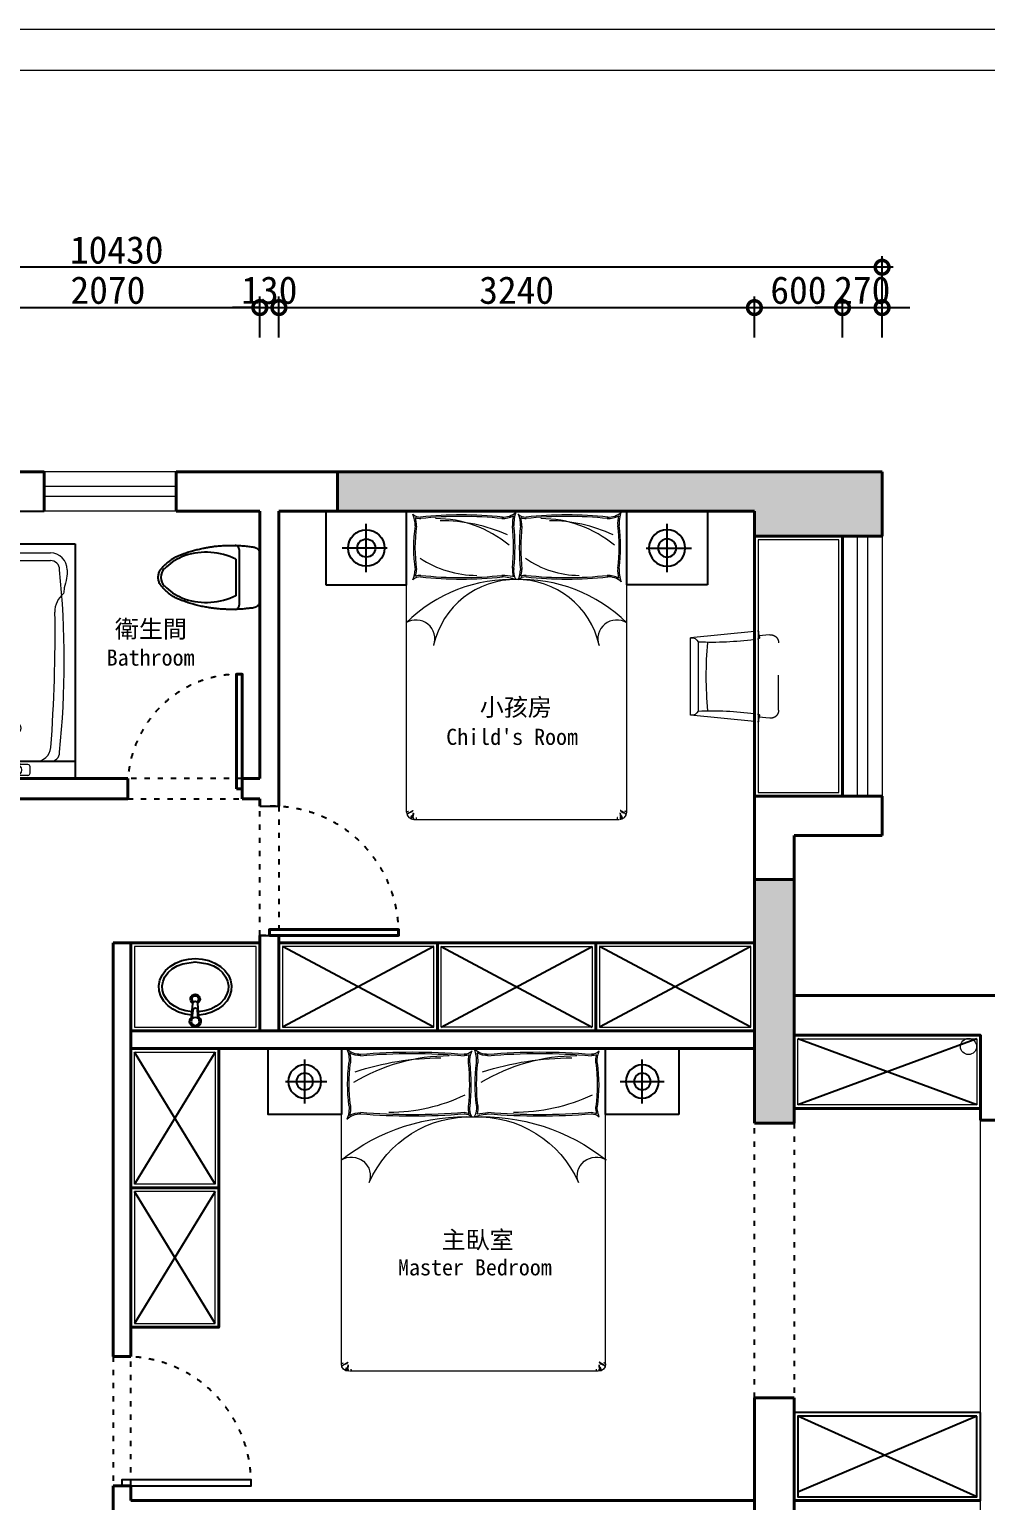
# Model space of a CAD drawing. Header units: millimetres. Extents: x -33522418 to 16198808, y -126322335 to -58690945.
# Drawn here: x -33262798 to -33256283, y -126313645 to -126303619 of the extents above; entities that cross this region are included whole.
import ezdxf

# ---------------------------------------------------------------- set-up
doc = ezdxf.new("R2010")
doc.units = ezdxf.units.MM
doc.header["$LTSCALE"] = 10
doc.header["$PDMODE"] = 3
doc.linetypes.add('ACAD_ISO03W100', pattern=[30, 12, -18])
for name, color, linetype, lineweight in [('0-标注-主标', 1, 'Continuous', 9), ('FURNITURE', 2, 'Continuous', 5), ('其他物体', 1, 'Continuous', 13), ('粗墙', 5, 'Continuous', 40), ('门窗玻', 18, 'Continuous', 13)]:
    doc.layers.add(name, color=color, linetype=linetype, lineweight=lineweight)
for name, color, linetype in [('Ceiling', 2, 'Continuous'), ('FIXTURE', 2, 'Continuous'), ('LIGHT', 2, 'Continuous'), ('Plan-text(地字标)', 3, 'Continuous'), ('Unll', 2, 'Continuous'), ('UTIL', 2, 'Continuous'), ('立面图层', 2, 'Continuous')]:
    doc.layers.add(name, color=color, linetype=linetype)
doc.styles.add('ROMANS', font='romans.shx')
doc.styles.get("Standard").update_dxf_attribs({"font": 'simkai.ttf'})
doc.styles.add('样式 1', font='SimSun.ttf')
doc.dimstyles.new('75', dxfattribs={"dimscale": 75, "dimtxt": 2.5, "dimasz": 2.5, "dimexe": 1, "dimexo": 1, "dimgap": 0.3, "dimtad": 2, "dimdec": 0, "dimtxsty": 'Standard', "dimblk": 'DOTSMALL', "dimcen": 0.7, "dimdle": 1, "dimclrd": 1, "dimclre": 1, "dimclrt": 2, "dimadec": 0, "dimazin": 0, "dimtfac": 1, "dimtdec": 0, "dimtix": 1, "dimtmove": 2, "dimatfit": 3, "dimldrblk": 'DOTSMALL', "dimfxl": 1, "dimarcsym": 0})

# ---------------------------------------------------------------- blocks, each defined once
blk = doc.blocks.new('SDDSDFGD')
at = {"layer": '0-标注-主标', "color": 8}
blk.add_circle((-16797356, -63085064), 55, dxfattribs=at)
blk = doc.blocks.new('_DotSmall')
at = {"color": 0, "linetype": 'ByBlock', "const_width": 0.5}
blk.add_lwpolyline([(-0.0625, 0, 1), (0.0625, 0, 1)], format="xyb", close=True, dxfattribs=at)
blk = doc.blocks.new('*D59')
at = {"color": 1, "lineweight": -2, "transparency": 16777216}
for p, q in [((-33263298, -126305718), (-33263298, -126305440)), ((-33261228, -126305718), (-33261228, -126305440)), ((-33263373, -126305515), (-33261153, -126305515))]:
    blk.add_line(p, q, dxfattribs=at)
at = {"layer": 'Defpoints', "color": 0, "transparency": 16777216}
for p in [(-33261228, -126305515), (-33263298, -126305793), (-33261228, -126305793)]:
    blk.add_point(p, dxfattribs=at)
at = {"color": 1, "lineweight": -2, "transparency": 16777216, "xscale": 187.5, "yscale": 187.5, "zscale": 187.5, "rotation": 180}
blk.add_blockref('_DotSmall', (-33263298, -126305515), dxfattribs=at)
at = {"color": 1, "lineweight": -2, "transparency": 16777216, "xscale": 187.5, "yscale": 187.5, "zscale": 187.5}
blk.add_blockref('_DotSmall', (-33261228, -126305515), dxfattribs=at)
at = {"color": 2, "transparency": 16777216, "insert": (-33262263, -126305397), "char_height": 187.5, "attachment_point": 5}
blk.add_mtext('2070', dxfattribs=at)
blk = doc.blocks.new('*D60')
at = {"color": 1, "lineweight": -2, "transparency": 16777216}
for p, q in [((-33261228, -126305718), (-33261228, -126305440)), ((-33261098, -126305718), (-33261098, -126305440)), ((-33261228, -126305515), (-33261415, -126305515)), ((-33261228, -126305515), (-33261098, -126305515)), ((-33261098, -126305515), (-33260910, -126305515))]:
    blk.add_line(p, q, dxfattribs=at)
at = {"layer": 'Defpoints', "color": 0, "transparency": 16777216}
for p in [(-33261098, -126305515), (-33261228, -126305793), (-33261098, -126305793)]:
    blk.add_point(p, dxfattribs=at)
at = {"color": 1, "lineweight": -2, "transparency": 16777216, "xscale": 187.5, "yscale": 187.5, "zscale": 187.5}
blk.add_blockref('_DotSmall', (-33261228, -126305515), dxfattribs=at)
at = {"color": 1, "lineweight": -2, "transparency": 16777216, "xscale": 187.5, "yscale": 187.5, "zscale": 187.5, "rotation": 180}
blk.add_blockref('_DotSmall', (-33261098, -126305515), dxfattribs=at)
at = {"color": 2, "transparency": 16777216, "insert": (-33261163, -126305397), "char_height": 187.5, "attachment_point": 5}
blk.add_mtext('130', dxfattribs=at)
blk = doc.blocks.new('*D61')
at = {"color": 1, "lineweight": -2, "transparency": 16777216}
for p, q in [((-33261098, -126305718), (-33261098, -126305440)), ((-33257858, -126305718), (-33257858, -126305440)), ((-33261173, -126305515), (-33257783, -126305515))]:
    blk.add_line(p, q, dxfattribs=at)
at = {"layer": 'Defpoints', "color": 0, "transparency": 16777216}
for p in [(-33257858, -126305515), (-33261098, -126305793), (-33257858, -126305793)]:
    blk.add_point(p, dxfattribs=at)
at = {"color": 1, "lineweight": -2, "transparency": 16777216, "xscale": 187.5, "yscale": 187.5, "zscale": 187.5, "rotation": 180}
blk.add_blockref('_DotSmall', (-33261098, -126305515), dxfattribs=at)
at = {"color": 1, "lineweight": -2, "transparency": 16777216, "xscale": 187.5, "yscale": 187.5, "zscale": 187.5}
blk.add_blockref('_DotSmall', (-33257858, -126305515), dxfattribs=at)
at = {"color": 2, "transparency": 16777216, "insert": (-33259478, -126305397), "char_height": 187.5, "attachment_point": 5}
blk.add_mtext('3240', dxfattribs=at)
blk = doc.blocks.new('*D62')
at = {"color": 1, "lineweight": -2, "transparency": 16777216}
for p, q in [((-33257858, -126305718), (-33257858, -126305440)), ((-33257258, -126305718), (-33257258, -126305440)), ((-33257933, -126305515), (-33257183, -126305515))]:
    blk.add_line(p, q, dxfattribs=at)
at = {"layer": 'Defpoints', "color": 0, "transparency": 16777216}
for p in [(-33257258, -126305515), (-33257858, -126305793), (-33257258, -126305793)]:
    blk.add_point(p, dxfattribs=at)
at = {"color": 1, "lineweight": -2, "transparency": 16777216, "xscale": 187.5, "yscale": 187.5, "zscale": 187.5, "rotation": 180}
blk.add_blockref('_DotSmall', (-33257858, -126305515), dxfattribs=at)
at = {"color": 1, "lineweight": -2, "transparency": 16777216, "xscale": 187.5, "yscale": 187.5, "zscale": 187.5}
blk.add_blockref('_DotSmall', (-33257258, -126305515), dxfattribs=at)
at = {"color": 2, "transparency": 16777216, "insert": (-33257558, -126305397), "char_height": 187.5, "attachment_point": 5}
blk.add_mtext('600', dxfattribs=at)
blk = doc.blocks.new('*D63')
at = {"color": 1, "lineweight": -2, "transparency": 16777216}
for p, q in [((-33257258, -126305718), (-33257258, -126305440)), ((-33256988, -126305718), (-33256988, -126305440)), ((-33257258, -126305515), (-33257445, -126305515)), ((-33257258, -126305515), (-33256988, -126305515)), ((-33256988, -126305515), (-33256800, -126305515))]:
    blk.add_line(p, q, dxfattribs=at)
at = {"layer": 'Defpoints', "color": 0, "transparency": 16777216}
for p in [(-33256988, -126305515), (-33257258, -126305793), (-33256988, -126305793)]:
    blk.add_point(p, dxfattribs=at)
at = {"color": 1, "lineweight": -2, "transparency": 16777216, "xscale": 187.5, "yscale": 187.5, "zscale": 187.5}
blk.add_blockref('_DotSmall', (-33257258, -126305515), dxfattribs=at)
at = {"color": 1, "lineweight": -2, "transparency": 16777216, "xscale": 187.5, "yscale": 187.5, "zscale": 187.5, "rotation": 180}
blk.add_blockref('_DotSmall', (-33256988, -126305515), dxfattribs=at)
at = {"color": 2, "transparency": 16777216, "insert": (-33257123, -126305397), "char_height": 187.5, "attachment_point": 5}
blk.add_mtext('270', dxfattribs=at)
blk = doc.blocks.new('*D64')
at = {"color": 1, "lineweight": -2, "transparency": 16777216}
for p, q in [((-33256913, -126305240), (-33267493, -126305240)), ((-33267418, -126305718), (-33267418, -126305165)), ((-33256988, -126305718), (-33256988, -126305165))]:
    blk.add_line(p, q, dxfattribs=at)
at = {"layer": 'Defpoints', "color": 0, "transparency": 16777216}
for p in [(-33267418, -126305240), (-33267418, -126305793), (-33256988, -126305793)]:
    blk.add_point(p, dxfattribs=at)
at = {"color": 1, "lineweight": -2, "transparency": 16777216, "xscale": 187.5, "yscale": 187.5, "zscale": 187.5, "rotation": 180}
blk.add_blockref('_DotSmall', (-33267418, -126305240), dxfattribs=at)
at = {"color": 1, "lineweight": -2, "transparency": 16777216, "xscale": 187.5, "yscale": 187.5, "zscale": 187.5}
blk.add_blockref('_DotSmall', (-33256988, -126305240), dxfattribs=at)
at = {"color": 2, "transparency": 16777216, "insert": (-33262203, -126305123), "char_height": 187.5, "attachment_point": 5}
blk.add_mtext('10430', dxfattribs=at)
blk = doc.blocks.new('A$C5E9D489C')
at = {"color": 4}
blk.add_line((21934.5, 15509.9), (0, 15509.9), dxfattribs=at)
at = {"layer": '其他物体', "color": 8}
blk.add_line((221.7, 15279.1), (19022.5, 15279.1), dxfattribs=at)
blk = doc.blocks.new('ccc')
at = {"color": 2}
for p, q in [((-16651097, -63130033), (-16650296, -63130033)), ((-16651097, -63131633), (-16651097, -63130033)), ((-16650296, -63130033), (-16650296, -63131633)), ((-16650717, -63131517), (-16651097, -63131517)), ((-16650296, -63131517), (-16650676, -63131517)), ((-16650296, -63131633), (-16651097, -63131633))]:
    blk.add_line(p, q, dxfattribs=at)
at = {"color": 4}
blk.add_line((-16650296, -63131517), (-16650676, -63131517), dxfattribs=at)
at = {"layer": '门窗玻', "color": 1}
for p, q in [((-16650929, -63130096), (-16650464, -63130096)), ((-16650929, -63130096), (-16650464, -63130096)), ((-16650929, -63130148), (-16650464, -63130148)), ((-16650717, -63131528), (-16650717, -63131421)), ((-16650717, -63131528), (-16650717, -63131421)), ((-16650684, -63131413), (-16650709, -63131413)), ((-16650684, -63131444), (-16650709, -63131444)), ((-16650676, -63131528), (-16650676, -63131421)), ((-16650929, -63131517), (-16650717, -63131517)), ((-16650791, -63131596), (-16650791, -63131554)), ((-16650728, -63131538), (-16650775, -63131538)), ((-16650676, -63131517), (-16650464, -63131517)), ((-16650618, -63131538), (-16650665, -63131538)), ((-16650602, -63131596), (-16650602, -63131554)), ((-16650618, -63131612), (-16650775, -63131612))]:
    blk.add_line(p, q, dxfattribs=at)
for centre, radius in [((-16650697, -63131290), 31.4), ((-16650697, -63131575), 36.6)]:
    blk.add_circle(centre, radius, dxfattribs=at)
for centre, radius, start, end in [((-16650929, -63130211), 115, 90, 180), ((-16650929, -63130211), 62.8, 90, 180), ((-16650464, -63130211), 115, 0, 90), ((-16650464, -63130211), 62.8, 0, 90), ((-16644850, -63130833), 6173, 174.2183, 185.7817), ((-16656543, -63130833), 6173, 354.2183, 5.7817), ((-16651117, -63130497), 157, 359.0758, 51.7771), ((-16650277, -63130497), 157, 128.2229, 180.9242), ((-16640575, -63130649), 10386, 179.1757, 184.2679), ((-16660818, -63130649), 10386, 355.7321, 0.8243), ((-16650929, -63131455), 62.8, 180, 270), ((-16650828, -63131413), 105, 184.7863, 270), ((-16650709, -63131421), 8.37, 90, 180), ((-16650709, -63131453), 8.37, 90, 180), ((-16650684, -63131421), 8.37, 0, 90), ((-16650684, -63131453), 8.37, 0, 90), ((-16650566, -63131413), 105, 270, 355.2137), ((-16650464, -63131455), 62.8, 270, 0), ((-16650775, -63131554), 15.7, 90, 180), ((-16650728, -63131528), 10.5, 270, 0), ((-16650665, -63131528), 10.5, 180, 270), ((-16650618, -63131554), 15.7, 0, 90), ((-16650775, -63131596), 15.7, 180, 270), ((-16650618, -63131596), 15.7, 270, 0)]:
    blk.add_arc(centre, radius, start, end, dxfattribs=at)
for points in [[(-16651044, -63130211), (-16651048, -63130268), (-16651036, -63130336), (-16651019, -63130373)], [(-16650349, -63130211), (-16650354, -63130268), (-16650369, -63130335), (-16650374, -63130373)]]:
    blk.add_spline(points, degree=3, dxfattribs=at)
blk = doc.blocks.new('A$C4F63556C')
at = {"color": 2, "ltscale": 100}
blk.add_line((373, 692), (63, 692), dxfattribs=at)
at = {"color": 2}
blk.add_open_spline([(373, 692), (379, 692), (387, 691), (399, 687), (409, 680), (418, 670), (427, 652), (428, 625), (433, 592), (436, 554), (437, 514), (437, 475), (435, 440), (433, 409), (430, 381), (426, 353), (421, 321), (414, 287), (405, 254), (396, 219), (385, 186), (373, 153), (360, 122), (344, 93), (323, 65), (302, 43), (286, 28), (272, 18), (261, 10), (249, 4), (238, 2), (227, 0), (217, 0), (206, 0), (191, 3), (173, 9), (157, 24), (139, 38), (125, 53), (112, 69), (99, 86), (85, 107), (74, 129), (64, 152), (57, 172), (50, 191), (43, 213), (35, 240), (27, 272), (20, 302), (15, 329), (11, 353), (7, 377), (4, 406), (2, 437), (0, 470), (0, 499), (0, 528), (2, 562), (4, 597), (9, 629), (11, 654), (19, 670), (27, 679), (36, 686), (47, 691), (57, 692), (62, 692), (63, 692)], degree=3, knots=[154.896317, 154.896317, 154.896317, 154.896317, 170.391022, 181.444205, 192.722655, 205.676571, 219.546483, 253.885302, 283.43287, 320.635615, 367.198532, 404.398314, 437.666928, 471.451295, 497.729354, 524.063795, 556.234326, 592.907671, 629.650488, 659.286261, 699.464306, 736.35875, 762.517556, 799.374795, 838.436386, 865.960684, 890.642822, 903.388531, 919.63824, 929.785062, 942.505149, 954.821423, 961.763562, 973.298644, 986.60605, 1008.251541, 1029.210663, 1051.362983, 1076.0028, 1091.176509, 1113.217674, 1141.069889, 1165.732658, 1188.343617, 1213.644525, 1230.201803, 1250.072883, 1282.068232, 1314.63258, 1349.221857, 1372.669122, 1398.134474, 1421.246688, 1446.403601, 1484.85553, 1515.067329, 1545.036792, 1572.167314, 1604.207585, 1644.741177, 1678.337197, 1702.168545, 1718.106984, 1730.84017, 1739.952257, 1752.107423, 1766.127474, 1768.193425, 1768.193425, 1768.193425, 1768.193425], dxfattribs=at)
at = {"layer": 'Unll', "color": 1, "linetype": 'ByBlock'}
for p, q in [((29, 551), (408, 551)), ((94, 528), (343, 528))]:
    blk.add_line(p, q, dxfattribs=at)
for centre, radius, start, end in [((28, 523), 27.7, 88.1161, 179.0178), ((515, 325), 468, 154.2699, 197.5906), ((-79, 325), 468, 342.4094, 25.7301), ((409, 523), 27.6, 0.9275, 91.9062), ((735, 435), 711, 200.6733, 202.7523), ((415, 301), 364, 202.7523, 225.3552), ((21, 301), 364, 314.6448, 337.2477), ((-298, 435), 711, 337.2477, 339.3267), ((218, 102), 84.2, 225.3552, 270), ((218, 102), 84.2, 270, 314.6448)]:
    blk.add_arc(centre, radius, start, end, dxfattribs=at)
blk = doc.blocks.new('A$C34293DA2')
at = {"layer": 'UTIL', "color": 2}
for p, q in [((42, 283), (166, 272)), ((42, 227), (166, 238))]:
    blk.add_line(p, q, dxfattribs=at)
at = {"layer": 'UTIL', "color": 1}
for p, q in [((59, 276), (120, 270)), ((59, 234), (120, 239))]:
    blk.add_line(p, q, dxfattribs=at)
at = {"layer": 'UTIL', "color": 2, "extrusion": (0, 0, -1)}
blk.add_lwpolyline([(-85, 231), (-92, 183), (-106, 138), (-126, 97), (-152, 62), (-183, 34), (-217, 14), (-254, 2), (-292, 0), (-329, 7), (-365, 23), (-397, 47), (-426, 79), (-449, 117), (-467, 160), (-477, 207), (-481, 255), (-477, 303), (-467, 350), (-449, 393), (-426, 431), (-397, 463), (-365, 487), (-329, 503), (-292, 510), (-254, 507), (-217, 496), (-183, 476), (-152, 448), (-126, 413), (-106, 372), (-92, 327), (-85, 279)], dxfattribs=at)
at = {"layer": 'UTIL', "color": 1, "extrusion": (0, 0, -1)}
blk.add_lwpolyline([(-107, 233), (-114, 188), (-127, 147), (-146, 109), (-169, 77), (-196, 52), (-226, 35), (-258, 25), (-290, 23), (-322, 29), (-353, 42), (-382, 64), (-408, 92), (-429, 127), (-445, 167), (-458, 255), (-445, 343), (-429, 383), (-408, 417), (-382, 446), (-353, 467), (-322, 481), (-290, 487), (-258, 485), (-226, 475), (-196, 458), (-169, 432), (-146, 401), (-127, 363), (-114, 321), (-107, 277)], dxfattribs=at)
at = {"layer": 'UTIL', "color": 2}
blk.add_circle((40, 255), 28.4, dxfattribs=at)
at = {"layer": 'UTIL', "color": 1}
for centre, radius, start, end in [((40, 255), 39.7, 40.3688, 319.6312), ((119, 255), 15.5, 275.2159, 84.7841), ((197, 255), 34, 209.3941, 150.6059), ((197, 255), 22.7, 208.8528, 151.1472)]:
    blk.add_arc(centre, radius, start, end, dxfattribs=at)
at = {"layer": 'UTIL', "color": 2}
blk.add_arc((164, 255), 17, 275.2159, 84.7841, dxfattribs=at)
blk = doc.blocks.new('24eaw54')
at = {"layer": 'Ceiling', "color": 2}
blk.add_line((1416585, -2506631), (1416585, -2508131), dxfattribs=at)
at = {"layer": 'FURNITURE', "color": 1}
blk.add_line((1417036, -2506631), (1416585, -2506631), dxfattribs=at)
at = {"layer": 'FURNITURE'}
for p, q in [((1418636, -2506631), (1416585, -2506631)), ((1418686, -2508081), (1418686, -2506685)), ((1418636, -2508131), (1416585, -2508131))]:
    blk.add_line(p, q, dxfattribs=at)
at = {"layer": 'FURNITURE', "color": 1}
for points in [[(1418647, -2506637), (1418646, -2506638), (1418645, -2506639), (1418645, -2506640), (1418644, -2506641), (1418644, -2506641), (1418643, -2506642), (1418643, -2506643), (1418643, -2506643), (1418642, -2506644), (1418642, -2506644), (1418642, -2506645), (1418642, -2506645), (1418641, -2506646), (1418641, -2506646), (1418641, -2506646), (1418641, -2506647), (1418640, -2506647), (1418640, -2506648), (1418640, -2506648), (1418639, -2506649), (1418639, -2506649), (1418639, -2506650), (1418638, -2506650), (1418638, -2506651), (1418638, -2506652), (1418637, -2506652), (1418637, -2506653), (1418636, -2506654), (1418636, -2506654), (1418636, -2506655), (1418635, -2506656), (1418635, -2506657), (1418634, -2506657), (1418634, -2506658), (1418633, -2506659), (1418633, -2506659), (1418633, -2506660), (1418632, -2506660), (1418632, -2506661), (1418632, -2506661), (1418631, -2506662), (1418631, -2506662), (1418631, -2506663), (1418630, -2506663), (1418630, -2506664), (1418630, -2506664), (1418630, -2506665), (1418629, -2506666), (1418629, -2506666), (1418629, -2506667), (1418628, -2506667), (1418628, -2506668), (1418628, -2506669), (1418627, -2506669), (1418627, -2506670), (1418627, -2506670), (1418626, -2506671), (1418626, -2506671), (1418626, -2506672), (1418625, -2506672), (1418625, -2506672), (1418625, -2506673), (1418624, -2506673), (1418624, -2506674), (1418624, -2506674), (1418624, -2506674), (1418624, -2506675), (1418624, -2506675), (1418624, -2506675), (1418624, -2506675), (1418624, -2506675), (1418624, -2506675), (1418625, -2506675), (1418625, -2506674), (1418625, -2506674), (1418626, -2506673), (1418626, -2506673), (1418627, -2506672), (1418627, -2506672), (1418628, -2506671), (1418628, -2506671), (1418629, -2506670), (1418630, -2506670), (1418630, -2506670), (1418631, -2506669), (1418632, -2506669), (1418632, -2506668), (1418633, -2506668), (1418633, -2506667), (1418634, -2506666), (1418634, -2506666), (1418634, -2506665), (1418634, -2506664), (1418635, -2506663), (1418635, -2506662), (1418635, -2506662), (1418636, -2506661), (1418636, -2506660), (1418637, -2506659), (1418637, -2506658), (1418638, -2506657), (1418638, -2506657), (1418638, -2506656), (1418639, -2506655), (1418639, -2506654), (1418640, -2506653), (1418640, -2506652), (1418640, -2506651), (1418640, -2506650), (1418640, -2506649), (1418641, -2506648), (1418641, -2506648), (1418641, -2506647), (1418641, -2506646), (1418641, -2506646), (1418642, -2506645), (1418642, -2506645), (1418642, -2506644), (1418642, -2506644), (1418643, -2506644), (1418643, -2506643), (1418643, -2506643), (1418644, -2506643), (1418644, -2506642), (1418644, -2506642), (1418645, -2506642), (1418645, -2506641), (1418646, -2506641), (1418646, -2506641), (1418646, -2506640), (1418647, -2506640), (1418647, -2506639), (1418648, -2506639), (1418648, -2506638), (1418649, -2506637), (1418650, -2506637)], [(1418633, -2506631), (1418632, -2506632), (1418631, -2506633), (1418631, -2506634), (1418631, -2506635), (1418630, -2506636), (1418630, -2506636), (1418630, -2506637), (1418630, -2506637), (1418630, -2506637), (1418630, -2506638), (1418630, -2506638), (1418630, -2506639), (1418630, -2506639), (1418630, -2506640), (1418630, -2506640), (1418630, -2506641), (1418630, -2506641), (1418629, -2506642), (1418629, -2506642), (1418629, -2506642), (1418629, -2506643), (1418629, -2506643), (1418629, -2506643), (1418629, -2506643)], [(1418642, -2506675), (1418648, -2506674), (1418653, -2506673), (1418656, -2506672), (1418659, -2506672), (1418661, -2506671), (1418662, -2506671), (1418663, -2506670), (1418663, -2506670), (1418664, -2506670), (1418664, -2506670), (1418665, -2506669), (1418666, -2506669), (1418666, -2506669), (1418667, -2506669), (1418667, -2506669), (1418668, -2506669), (1418669, -2506669), (1418670, -2506669), (1418671, -2506668), (1418672, -2506668), (1418674, -2506668), (1418677, -2506667), (1418680, -2506667), (1418684, -2506666)], [(1418642, -2506675), (1418642, -2506677), (1418643, -2506678), (1418643, -2506678), (1418652, -2506677), (1418656, -2506677), (1418657, -2506675), (1418661, -2506676), (1418667, -2506673), (1418669, -2506673), (1418673, -2506676), (1418676, -2506677), (1418677, -2506677), (1418686, -2506677), (1418684, -2506677)], [(1418681, -2506659), (1418678, -2506660), (1418676, -2506661), (1418675, -2506661), (1418673, -2506662), (1418672, -2506662), (1418670, -2506663), (1418669, -2506663), (1418668, -2506663), (1418667, -2506663), (1418666, -2506664), (1418665, -2506664), (1418664, -2506664), (1418663, -2506665), (1418662, -2506665), (1418660, -2506666), (1418658, -2506666)], [(1418671, -2506695), (1418673, -2506696), (1418675, -2506696), (1418677, -2506697), (1418679, -2506697), (1418680, -2506697), (1418682, -2506697), (1418684, -2506697), (1418686, -2506697)], [(1418647, -2508126), (1418646, -2508125), (1418645, -2508124), (1418645, -2508123), (1418644, -2508122), (1418644, -2508121), (1418643, -2508120), (1418643, -2508120), (1418643, -2508119), (1418642, -2508119), (1418642, -2508118), (1418642, -2508118), (1418642, -2508117), (1418641, -2508117), (1418641, -2508117), (1418641, -2508116), (1418641, -2508116), (1418640, -2508115), (1418640, -2508115), (1418640, -2508114), (1418639, -2508114), (1418639, -2508113), (1418639, -2508113), (1418638, -2508112), (1418638, -2508112), (1418638, -2508111), (1418637, -2508110), (1418637, -2508110), (1418636, -2508109), (1418636, -2508108), (1418636, -2508107), (1418635, -2508107), (1418635, -2508106), (1418634, -2508105), (1418634, -2508105), (1418633, -2508104), (1418633, -2508103), (1418633, -2508103), (1418632, -2508102), (1418632, -2508102), (1418632, -2508101), (1418631, -2508101), (1418631, -2508100), (1418631, -2508100), (1418630, -2508099), (1418630, -2508099), (1418630, -2508098), (1418630, -2508098), (1418629, -2508097), (1418629, -2508096), (1418629, -2508096), (1418628, -2508095), (1418628, -2508095), (1418628, -2508094), (1418627, -2508093), (1418627, -2508093), (1418627, -2508092), (1418626, -2508092), (1418626, -2508091), (1418626, -2508091), (1418625, -2508091), (1418625, -2508090), (1418625, -2508090), (1418624, -2508089), (1418624, -2508089), (1418624, -2508089), (1418624, -2508088), (1418624, -2508088), (1418624, -2508088), (1418624, -2508088), (1418624, -2508088), (1418624, -2508088), (1418624, -2508088), (1418625, -2508088), (1418625, -2508088), (1418625, -2508089), (1418626, -2508089), (1418626, -2508090), (1418627, -2508090), (1418627, -2508091), (1418628, -2508091), (1418628, -2508092), (1418629, -2508092), (1418630, -2508093), (1418630, -2508093), (1418631, -2508093), (1418632, -2508094), (1418632, -2508094), (1418633, -2508095), (1418633, -2508095), (1418634, -2508096), (1418634, -2508097), (1418634, -2508098), (1418634, -2508098), (1418635, -2508099), (1418635, -2508100), (1418635, -2508101), (1418636, -2508102), (1418636, -2508103), (1418637, -2508103), (1418637, -2508104), (1418638, -2508105), (1418638, -2508106), (1418638, -2508107), (1418639, -2508108), (1418639, -2508109), (1418640, -2508110), (1418640, -2508111), (1418640, -2508112), (1418640, -2508112), (1418640, -2508113), (1418641, -2508114), (1418641, -2508115), (1418641, -2508116), (1418641, -2508116), (1418641, -2508117), (1418642, -2508117), (1418642, -2508118), (1418642, -2508118), (1418642, -2508118), (1418643, -2508119), (1418643, -2508119), (1418643, -2508119), (1418644, -2508120), (1418644, -2508120), (1418644, -2508120), (1418645, -2508121), (1418645, -2508121), (1418646, -2508122), (1418646, -2508122), (1418646, -2508122), (1418647, -2508123), (1418647, -2508123), (1418648, -2508124), (1418648, -2508125), (1418649, -2508125), (1418650, -2508126)], [(1418642, -2508087), (1418642, -2508085), (1418643, -2508084), (1418643, -2508084), (1418652, -2508085), (1418656, -2508086), (1418657, -2508087), (1418661, -2508087), (1418667, -2508090), (1418669, -2508090), (1418673, -2508086), (1418676, -2508085), (1418677, -2508085), (1418686, -2508085), (1418684, -2508085)], [(1418642, -2508087), (1418648, -2508088), (1418653, -2508089), (1418656, -2508090), (1418659, -2508091), (1418661, -2508091), (1418662, -2508092), (1418663, -2508092), (1418663, -2508093), (1418664, -2508093), (1418664, -2508093), (1418665, -2508093), (1418666, -2508093), (1418666, -2508093), (1418667, -2508094), (1418667, -2508094), (1418668, -2508094), (1418669, -2508094), (1418670, -2508094), (1418671, -2508094), (1418672, -2508094), (1418674, -2508095), (1418677, -2508095), (1418680, -2508096), (1418684, -2508096)], [(1418681, -2508104), (1418678, -2508103), (1418676, -2508102), (1418675, -2508101), (1418673, -2508101), (1418672, -2508100), (1418670, -2508100), (1418669, -2508100), (1418668, -2508099), (1418667, -2508099), (1418666, -2508099), (1418665, -2508099), (1418664, -2508098), (1418663, -2508098), (1418662, -2508097), (1418660, -2508097), (1418658, -2508096)], [(1418671, -2508067), (1418673, -2508067), (1418675, -2508066), (1418677, -2508066), (1418679, -2508066), (1418680, -2508066), (1418682, -2508066), (1418684, -2508066), (1418686, -2508066)], [(1418633, -2508131), (1418632, -2508130), (1418631, -2508129), (1418631, -2508128), (1418631, -2508128), (1418630, -2508127), (1418630, -2508126), (1418630, -2508126), (1418630, -2508126), (1418630, -2508125), (1418630, -2508125), (1418630, -2508124), (1418630, -2508124), (1418630, -2508123), (1418630, -2508123), (1418630, -2508122), (1418630, -2508122), (1418630, -2508121), (1418629, -2508121), (1418629, -2508121), (1418629, -2508120), (1418629, -2508120), (1418629, -2508120), (1418629, -2508119), (1418629, -2508119)]]:
    blk.add_lwpolyline(points, dxfattribs=at)
for centre, radius, start, end in [((1416669, -2506458), 225, 249.515, 273.4755), ((1416488, -2506760), 138, 358.4473, 41.5839), ((1416669, -2506458), 235, 256.7699, 273.4755), ((1416488, -2506760), 147, 358.4473, 29.8513), ((1416828, -2507814), 1141, 82.668, 97.332), ((1416828, -2507814), 1131, 82.668, 97.332), ((1416988, -2506458), 235, 266.5245, 283.2301), ((1416988, -2506458), 225, 266.5245, 290.485), ((1417169, -2506760), 147, 150.1487, 181.5527), ((1417169, -2506760), 138, 138.4161, 181.5527), ((1418067, -2507348), 1017, 135.2029, 182.6806), ((1417455, -2506699), 129, 147.9527, 290.2034), ((1419189, -2507039), 2579, 173.795, 186.1946), ((1419190, -2507039), 2570, 173.791, 186.1986), ((1417420, -2507217), 785, 140.2297, 179.9586), ((1417674, -2507157), 1024, 155.0318, 180.0706), ((1414467, -2507039), 2570, 353.8014, 6.209), ((1414468, -2507039), 2579, 353.8054, 6.205), ((1417620, -2507375), 569, 102.3214, 181.1288), ((1416391, -2506955), 631, 324.4656, 0.0001), ((1416669, -2507175), 225, 249.515, 273.4755), ((1416488, -2507478), 138, 358.4473, 41.5839), ((1416549, -2507320), 75.8, 317.8595, 1.8012), ((1416679, -2507547), 192, 88.3923, 112.6023), ((1416488, -2507478), 147, 358.4473, 29.8513), ((1416669, -2507175), 235, 256.7699, 273.4755), ((1416549, -2507320), 85.7, 337.5713, 1.8012), ((1416679, -2507547), 201, 88.3923, 104.5516), ((1416828, -2508663), 1271, 83.426, 96.574), ((1416828, -2508663), 1261, 83.426, 96.574), ((1416834, -2505896), 1467, 264.1588, 275.8412), ((1416834, -2505896), 1457, 264.1588, 275.8412), ((1416993, -2507287), 115, 260.742, 300.3569), ((1416978, -2507547), 201, 75.4484, 88.3923), ((1416978, -2507547), 192, 67.3977, 88.3923), ((1417108, -2507320), 85.7, 178.1988, 202.4287), ((1417108, -2507320), 75.8, 178.1988, 222.1405), ((1417697, -2507564), 671, 164.6425, 172.9686), ((1418067, -2507418), 1017, 177.3194, 224.7971), ((1417620, -2507391), 569, 178.8712, 257.6786), ((1419189, -2507757), 2579, 173.795, 186.1946), ((1419190, -2507757), 2570, 173.791, 186.1986), ((1417420, -2507935), 785, 140.2297, 179.9586), ((1417789, -2507900), 1139, 156.3386, 180.0813), ((1416988, -2507175), 235, 266.5245, 280.5274), ((1420634, -2507860), 3632, 172.8266, 174.0195), ((1414467, -2507757), 2570, 353.8014, 6.209), ((1414468, -2507757), 2579, 353.8054, 6.205), ((1416329, -2507653), 693, 326.1566, 0.0385), ((1417455, -2508067), 129, 69.7966, 212.0473), ((1416549, -2508037), 75.8, 317.8595, 1.8012), ((1416679, -2508265), 192, 88.3923, 112.6023), ((1416549, -2508037), 85.7, 337.5713, 1.8012), ((1416679, -2508265), 201, 88.3923, 104.5516), ((1416834, -2506991), 1093, 262.1489, 277.8511), ((1416834, -2506991), 1083, 262.1489, 277.8511), ((1416978, -2508265), 201, 75.4484, 88.3923), ((1416978, -2508265), 192, 67.3977, 88.3923), ((1417108, -2508037), 85.7, 178.1988, 202.4287), ((1417108, -2508037), 75.8, 178.1988, 222.1405)]:
    blk.add_arc(centre, radius, start, end, dxfattribs=at)
at = {"layer": 'FURNITURE'}
for centre, start, end in [((1418636, -2506681), 0, 90), ((1418636, -2508081), 270, 0)]:
    blk.add_arc(centre, 50, start, end, dxfattribs=at)
blk = doc.blocks.new('A$C71224880')
at = {"color": 2, "ltscale": 100}
blk.add_lwpolyline([(550, 500), (0, 500), (0, 0), (550, 0)], close=True, dxfattribs=at)
at = {"layer": 'LIGHT', "color": 1}
for p, q in [((275, 415), (275, 85)), ((132, 250), (440, 250))]:
    blk.add_line(p, q, dxfattribs=at)
at = {"layer": 'LIGHT'}
blk.add_circle((275, 250), 124, dxfattribs=at)
at = {"layer": 'LIGHT', "color": 1}
blk.add_circle((275, 250), 61.9, dxfattribs=at)
blk = doc.blocks.new('A$C3F5E11AF')
at = {"color": 3, "rotation": 180}
blk.add_blockref('A$C71224880', (550, 2100), dxfattribs=at)
at = {"color": 1, "rotation": 270}
blk.add_blockref('24eaw54', (2508681, 1418686), dxfattribs=at)
at = {"color": 3, "xscale": -1, "rotation": 180}
blk.add_blockref('A$C71224880', (2050, 2100), dxfattribs=at)
blk = doc.blocks.new('sdg344')
at = {"layer": 'FURNITURE', "color": 1, "linetype": 'ACAD_ISO03W100', "ltscale": 2}
for p, q in [((151941, -32276), (151944, -32303)), ((151995, -32217), (152456, -32217)), ((152509, -32276), (152507, -32303)), ((151916, -32358), (151917, -32362)), ((151944, -32303), (151948, -32349)), ((152507, -32303), (152503, -32349)), ((152534, -32358), (152534, -32362))]:
    blk.add_line(p, q, dxfattribs=at)
at = {"layer": 'FURNITURE', "color": 2}
for p, q in [((151919, -32382), (151963, -32817)), ((152532, -32382), (152488, -32817)), ((151963, -32817), (152488, -32817))]:
    blk.add_line(p, q, dxfattribs=at)
at = {"layer": 'FURNITURE', "color": 1}
blk.add_line((151990, -32764), (152460, -32764), dxfattribs=at)
at = {"layer": 'FURNITURE', "color": 1, "linetype": 'ACAD_ISO03W100', "ltscale": 2}
for centre, radius, start, end in [((151995, -32271), 53.6, 90, 185.1022), ((152456, -32271), 53.6, 354.8978, 90), ((151922, -32358), 5.36, 89.3749, 185.1022), ((151923, -32257), 95.3, 269.3749, 289.8528), ((151959, -32357), 10.7, 7.3957, 109.8528), ((149750, -32673), 2242, 7.9798, 8.1429), ((154700, -32673), 2242, 171.8571, 172.0202), ((152492, -32357), 10.7, 70.1472, 172.6043), ((152528, -32257), 95.3, 250.1472, 270.6251), ((152529, -32358), 5.36, 354.8978, 90.6251)]:
    blk.add_arc(centre, radius, start, end, dxfattribs=at)
at = {"layer": 'FURNITURE', "color": 1}
for centre, radius, start, end in [((149750, -32673), 2242, 357.6778, 7.4639), ((154700, -32673), 2242, 172.5361, 182.3222), ((152012, -32809), 49.9, 115.697, 189.9782), ((152229, -30095), 2615, 264.8112, 275.0115), ((152439, -32809), 49.9, 350.0218, 64.303)]:
    blk.add_arc(centre, radius, start, end, dxfattribs=at)
blk = doc.blocks.new('A$C153C7E87')
at = {"color": 2, "ltscale": 100}
for points in [[(1700, 2780), (1700, 2280), (2150, 2280), (2150, 2780)], [(1700, 480), (1700, -20), (2150, -20), (2150, 480)]]:
    blk.add_lwpolyline(points, close=True, dxfattribs=at)
at = {"layer": 'Ceiling', "color": 2}
blk.add_line((2150, 480), (2150, 2280), dxfattribs=at)
at = {"layer": 'FURNITURE'}
for p, q in [((-50, 2230), (-50, 534)), ((0, 2280), (2150, 2280)), ((0, 480), (2150, 480))]:
    blk.add_line(p, q, dxfattribs=at)
at = {"layer": 'FURNITURE', "color": 1}
blk.add_line((1700, 480), (2150, 480), dxfattribs=at)
for points in [[(-7, 2236), (-6, 2234), (-8, 2233), (-8, 2233), (-16, 2234), (-20, 2235), (-21, 2236), (-25, 2236), (-31, 2239), (-34, 2239), (-37, 2235), (-40, 2234), (-41, 2234), (-50, 2234), (-48, 2234)], [(-35, 2216), (-37, 2216), (-39, 2215), (-41, 2215), (-43, 2215), (-44, 2215), (-46, 2215), (-48, 2215), (-50, 2215)], [(-7, 2236), (-12, 2237), (-17, 2238), (-21, 2239), (-23, 2240), (-25, 2240), (-26, 2241), (-27, 2241), (-27, 2242), (-28, 2242), (-29, 2242), (-29, 2242), (-30, 2242), (-30, 2242), (-31, 2243), (-32, 2243), (-32, 2243), (-33, 2243), (-34, 2243), (-35, 2243), (-37, 2243), (-39, 2244), (-41, 2244), (-44, 2245), (-48, 2245)], [(-45, 2253), (-43, 2252), (-40, 2251), (-39, 2250), (-37, 2250), (-36, 2249), (-34, 2249), (-33, 2249), (-32, 2248), (-31, 2248), (-30, 2248), (-29, 2248), (-28, 2247), (-27, 2247), (-26, 2246), (-24, 2246), (-23, 2245)], [(-11, 2275), (-10, 2274), (-9, 2273), (-9, 2272), (-8, 2271), (-8, 2270), (-7, 2269), (-7, 2269), (-7, 2268), (-7, 2268), (-6, 2267), (-6, 2267), (-6, 2266), (-5, 2266), (-5, 2266), (-5, 2265), (-5, 2265), (-4, 2264), (-4, 2264), (-4, 2263), (-4, 2263), (-3, 2262), (-3, 2262), (-3, 2261), (-2, 2261), (-2, 2260), (-1, 2259), (-1, 2259), (-1, 2258), (0, 2257), (0, 2256), (1, 2256), (1, 2255), (2, 2254), (2, 2254), (2, 2253), (3, 2252), (3, 2252), (3, 2251), (4, 2251), (4, 2250), (5, 2250), (5, 2249), (5, 2249), (5, 2248), (6, 2248), (6, 2247), (6, 2247), (7, 2246), (7, 2245), (7, 2245), (8, 2244), (8, 2244), (8, 2243), (8, 2242), (9, 2242), (9, 2241), (10, 2241), (10, 2240), (10, 2240), (11, 2240), (11, 2239), (11, 2239), (11, 2238), (12, 2238), (12, 2238), (12, 2237), (12, 2237), (12, 2237), (12, 2237), (12, 2237), (12, 2237), (11, 2237), (11, 2237), (11, 2237), (11, 2238), (10, 2238), (10, 2239), (9, 2239), (9, 2240), (8, 2240), (8, 2241), (7, 2241), (6, 2242), (5, 2242), (5, 2242), (4, 2243), (3, 2243), (3, 2244), (2, 2244), (2, 2245), (2, 2246), (2, 2247), (1, 2247), (1, 2248), (1, 2249), (1, 2250), (0, 2251), (0, 2252), (-1, 2252), (-1, 2253), (-2, 2254), (-2, 2255), (-3, 2256), (-3, 2257), (-3, 2258), (-4, 2259), (-4, 2260), (-4, 2261), (-4, 2261), (-5, 2262), (-5, 2263), (-5, 2264), (-5, 2265), (-5, 2265), (-6, 2266), (-6, 2266), (-6, 2267), (-6, 2267), (-7, 2267), (-7, 2268), (-7, 2268), (-8, 2268), (-8, 2269), (-8, 2269), (-9, 2269), (-9, 2270), (-9, 2270), (-10, 2271), (-10, 2271), (-11, 2271), (-11, 2272), (-11, 2272), (-12, 2273), (-13, 2274), (-13, 2274), (-14, 2275)], [(3, 2280), (4, 2279), (5, 2278), (5, 2277), (5, 2277), (6, 2276), (6, 2275), (6, 2275), (6, 2275), (6, 2274), (6, 2274), (6, 2273), (6, 2273), (6, 2272), (6, 2272), (6, 2271), (6, 2271), (6, 2271), (6, 2270), (7, 2270), (7, 2269), (7, 2269), (7, 2269), (7, 2268), (7, 2268)], [(-35, 544), (-37, 545), (-39, 545), (-41, 546), (-43, 546), (-44, 546), (-46, 546), (-48, 546), (-50, 546)], [(-7, 524), (-6, 526), (-8, 527), (-8, 527), (-16, 526), (-20, 526), (-21, 524), (-25, 525), (-31, 522), (-34, 522), (-37, 525), (-40, 526), (-41, 526), (-50, 526), (-48, 526)], [(-7, 524), (-12, 523), (-17, 522), (-21, 521), (-23, 521), (-25, 520), (-26, 520), (-27, 519), (-27, 519), (-28, 519), (-29, 519), (-29, 518), (-30, 518), (-30, 518), (-31, 518), (-32, 518), (-32, 518), (-33, 518), (-34, 518), (-35, 517), (-37, 517), (-39, 517), (-41, 516), (-44, 516), (-48, 515)], [(-45, 508), (-43, 509), (-40, 510), (-39, 510), (-37, 511), (-36, 511), (-34, 512), (-33, 512), (-32, 512), (-31, 512), (-30, 513), (-29, 513), (-28, 513), (-27, 514), (-26, 514), (-24, 515), (-23, 515)], [(-11, 486), (-10, 487), (-9, 488), (-9, 489), (-8, 490), (-8, 490), (-7, 491), (-7, 492), (-7, 492), (-7, 493), (-6, 493), (-6, 494), (-6, 494), (-5, 495), (-5, 495), (-5, 495), (-5, 496), (-4, 496), (-4, 497), (-4, 497), (-4, 498), (-3, 498), (-3, 499), (-3, 499), (-2, 500), (-2, 501), (-1, 501), (-1, 502), (-1, 503), (0, 504), (0, 504), (1, 505), (1, 506), (2, 506), (2, 507), (2, 508), (3, 508), (3, 509), (3, 509), (4, 510), (4, 510), (5, 511), (5, 511), (5, 512), (5, 512), (6, 513), (6, 513), (6, 514), (7, 515), (7, 515), (7, 516), (8, 516), (8, 517), (8, 518), (8, 518), (9, 519), (9, 519), (10, 520), (10, 520), (10, 521), (11, 521), (11, 521), (11, 522), (11, 522), (12, 523), (12, 523), (12, 523), (12, 524), (12, 524), (12, 524), (12, 524), (12, 524), (11, 524), (11, 524), (11, 523), (11, 523), (10, 522), (10, 522), (9, 521), (9, 521), (8, 520), (8, 520), (7, 519), (6, 519), (5, 519), (5, 518), (4, 518), (3, 517), (3, 517), (2, 516), (2, 515), (2, 515), (2, 514), (1, 513), (1, 512), (1, 511), (1, 511), (0, 510), (0, 509), (-1, 508), (-1, 507), (-2, 506), (-2, 506), (-3, 505), (-3, 504), (-3, 503), (-4, 502), (-4, 501), (-4, 500), (-4, 499), (-5, 498), (-5, 497), (-5, 497), (-5, 496), (-5, 495), (-6, 495), (-6, 494), (-6, 494), (-6, 494), (-7, 493), (-7, 493), (-7, 492), (-8, 492), (-8, 492), (-8, 491), (-9, 491), (-9, 491), (-9, 490), (-10, 490), (-10, 490), (-11, 489), (-11, 489), (-11, 488), (-12, 488), (-13, 487), (-13, 486), (-14, 486)], [(3, 480), (4, 481), (5, 482), (5, 483), (5, 484), (6, 485), (6, 485), (6, 486), (6, 486), (6, 487), (6, 487), (6, 487), (6, 488), (6, 488), (6, 489), (6, 489), (6, 490), (6, 490), (6, 491), (7, 491), (7, 491), (7, 492), (7, 492), (7, 492), (7, 492)]]:
    blk.add_lwpolyline(points, dxfattribs=at)
at = {"layer": 'FURNITURE'}
for centre, start, end in [((0, 2230), 90, 180), ((0, 530), 180, 270)]:
    blk.add_arc(centre, 50, start, end, dxfattribs=at)
at = {"layer": 'FURNITURE', "color": 1}
for centre, radius, start, end in [((1281, 2216), 129, 249.7966, 32.0473), ((303, 1430), 1383, 357.5209, 38.16), ((1758, 2414), 192, 247.3977, 268.3923), ((1628, 2186), 75.8, 358.1988, 42.1405), ((1758, 2414), 201, 255.4484, 268.3923), ((1628, 2186), 85.7, 358.1988, 22.4287), ((1902, 1140), 1093, 82.1489, 97.8511), ((1902, 1140), 1083, 82.1489, 97.8511), ((2057, 2414), 192, 268.3923, 292.6023), ((2057, 2414), 201, 268.3923, 284.5516), ((2187, 2186), 85.7, 157.5713, 181.8012), ((2187, 2186), 75.8, 137.8595, 181.8012), ((5839, 1831), 4151, 175.1177, 184.8904), ((5839, 1831), 4141, 175.1177, 184.8904), ((2982, 1655), 1268, 155.1508, 180.1542), ((-2025, 1831), 4141, 355.1096, 4.8823), ((-2025, 1831), 4151, 355.1096, 4.8823), ((930, 1406), 755, 357.932, 65.9888), ((853, 2080), 1248, 328.6961, 0.1495), ((125, 2047), 1961, 342.0196, 0.1024), ((1039, 1563), 671, 344.6425, 352.9686), ((-1898, 1859), 3632, 352.8266, 354.0195), ((1748, 1174), 235, 86.5245, 100.5274), ((1907, 2662), 1261, 263.426, 276.574), ((2067, 1174), 235, 76.7699, 93.4755), ((2248, 1477), 147, 178.4473, 209.8513), ((2248, 1477), 138, 178.4473, 221.5839), ((930, 1358), 755, 294.0112, 2.068), ((303, 1334), 1383, 321.84, 2.4791), ((1758, 1546), 192, 247.3977, 268.3923), ((1628, 1319), 75.8, 358.1988, 42.1405), ((1743, 1286), 115, 80.742, 120.3569), ((5839, 963), 4151, 175.1177, 184.8904), ((5839, 963), 4141, 175.1177, 184.8904), ((1758, 1546), 201, 255.4484, 268.3923), ((1628, 1319), 85.7, 358.1988, 22.4287), ((2895, 807), 1181, 154.2324, 180.1485), ((1902, -105), 1467, 84.1588, 95.8412), ((1902, -105), 1457, 84.1588, 95.8412), ((1907, 2662), 1271, 263.426, 276.574), ((2057, 1546), 192, 268.3923, 292.6023), ((2057, 1546), 201, 268.3923, 284.5516), ((2067, 1174), 225, 69.515, 93.4755), ((2187, 1319), 85.7, 157.5713, 181.8012), ((-2025, 963), 4141, 355.1096, 4.8823), ((2187, 1319), 75.8, 137.8595, 181.8012), ((-2025, 963), 4151, 355.1096, 4.8823), ((853, 1212), 1248, 328.6961, 0.1495), ((278, 1154), 1808, 341.268, 0.1017), ((1281, 548), 129, 327.9527, 110.2034), ((1566, 609), 138, 318.4161, 1.5527), ((1566, 609), 147, 330.1487, 1.5527), ((2248, 609), 147, 178.4473, 209.8513), ((2248, 609), 138, 178.4473, 221.5839), ((1748, 307), 225, 86.5245, 110.485), ((1748, 307), 235, 86.5245, 103.2301), ((1907, 1663), 1141, 262.668, 277.332), ((1907, 1663), 1131, 262.668, 277.332), ((2067, 307), 235, 76.7699, 93.4755), ((2067, 307), 225, 69.515, 93.4755)]:
    blk.add_arc(centre, radius, start, end, dxfattribs=at)
at = {"layer": 'LIGHT', "color": 1}
for p, q in [((1925, 2380), (1925, 2680)), ((1775, 2530), (2075, 2530)), ((1925, 100), (1925, 380)), ((1775, 230), (2075, 230))]:
    blk.add_line(p, q, dxfattribs=at)
at = {"layer": 'LIGHT'}
for centre in [(1925, 2530), (1925, 230)]:
    blk.add_circle(centre, 113, dxfattribs=at)
at = {"layer": 'LIGHT', "color": 1}
for centre in [(1925, 2530), (1925, 230)]:
    blk.add_circle(centre, 56.3, dxfattribs=at)

msp = doc.modelspace()

# ---------------------------------------------------------------- hatches: boundary and pattern name
for points in [[(-33256987.8, -126306633.3), (-33260697.8, -126306633.3), (-33260697.8, -126306903.3), (-33257857.8, -126306903.3), (-33257857.8, -126307073.3), (-33256987.8, -126307073.3)], [(-33257587.8, -126309413.3), (-33257857.8, -126309413.3), (-33257857.8, -126311073.3), (-33257587.8, -126311073.3)]]:
    msp.add_hatch(color=8).paths.add_polyline_path(points)

# ---------------------------------------------------------------- linework, layer by layer
at = {"color": 3}
for p, q in [((-33266547.8, -126306903.3), (-33262697.8, -126306903.3)), ((-33261227.8, -126308913.3), (-33261097.8, -126308913.3)), ((-33261227.8, -126309793.3), (-33261097.8, -126309793.3)), ((-33261097.8, -126309843.3), (-33261097.8, -126310443.3))]:
    msp.add_line(p, q, dxfattribs=at)
at = {"color": 8}
for p, q in [((-33260042.8, -126309868.3), (-33261072.8, -126310418.3)), ((-33260042.8, -126310418.3), (-33261072.8, -126309868.3)), ((-33259992.8, -126309868.3), (-33258962.8, -126310418.3)), ((-33259992.8, -126310418.3), (-33258962.8, -126309868.3)), ((-33257882.8, -126309868.3), (-33258912.8, -126310418.3)), ((-33257882.8, -126310418.3), (-33258912.8, -126309868.3)), ((-33256342.8, -126310948.3), (-33257562.8, -126310498.3)), ((-33256342.8, -126310498.3), (-33257562.8, -126310948.3)), ((-33261532.8, -126310588.3), (-33262082.8, -126311488.3)), ((-33261532.8, -126311488.3), (-33262082.8, -126310588.3)), ((-33261532.8, -126312438.3), (-33262082.8, -126311538.3)), ((-33261532.8, -126311538.3), (-33262082.8, -126312438.3)), ((-33256342.8, -126313068.3), (-33257562.8, -126313587.2)), ((-33256342.8, -126313618.3), (-33257562.8, -126313068.3))]:
    msp.add_line(p, q, dxfattribs=at)
at = {"color": 2}
for points in [[(-33256317.8, -126313043.3), (-33257587.8, -126313043.3), (-33257587.8, -126313643.3), (-33256317.8, -126313643.3)], [(-33262167.8, -126313543.3), (-33261287.8, -126313543.3), (-33261287.8, -126313503.3), (-33262167.8, -126313503.3)]]:
    msp.add_lwpolyline(points, close=True, dxfattribs=at)
at = {"color": 1}
msp.add_lwpolyline([(-33256342.8, -126313068.3), (-33257562.8, -126313068.3), (-33257562.8, -126313618.3), (-33256342.8, -126313618.3)], close=True, dxfattribs=at)
at = {"layer": '立面图层', "color": 1, "linetype": 'ACAD_ISO03W100', "ltscale": 0.3}
for points in [[(-33262127.8, -126308863.3), (-33261347.8, -126308863.3), (-33261347.8, -126308723.3), (-33262127.8, -126308723.3)], [(-33261227.8, -126308913.3), (-33261097.8, -126308913.3), (-33261097.8, -126309793.3), (-33261227.8, -126309793.3)], [(-33257857.8, -126311073.3), (-33257587.8, -126311073.3), (-33257587.8, -126312943.3), (-33257857.8, -126312943.3)], [(-33262227.8, -126313543.3), (-33262107.8, -126313543.3), (-33262107.8, -126312663.3), (-33262227.8, -126312663.3)]]:
    msp.add_lwpolyline(points, close=True, dxfattribs=at)
for centre, radius, start, end in [((-33261367.8, -126308773.3), 760.3, 88.49256, 181.50744), ((-33261142.8, -126309773.3), 860.2, 358.66778, 91.33222), ((-33262147.8, -126313523.3), 860.2, 358.66778, 91.33222)]:
    msp.add_arc(centre, radius, start, end, dxfattribs=at)
at = {"layer": '粗墙', "color": 3}
for p, q in [((-33266817.8, -126306633.3), (-33262697.8, -126306633.3)), ((-33262697.8, -126306903.3), (-33262697.8, -126306633.3)), ((-33261797.8, -126306633.3), (-33256987.8, -126306633.3)), ((-33261797.8, -126306903.3), (-33261797.8, -126306633.3)), ((-33260697.8, -126306903.3), (-33260697.8, -126306633.3)), ((-33256987.8, -126307073.3), (-33256987.8, -126306633.3)), ((-33261227.8, -126306903.3), (-33261797.8, -126306903.3)), ((-33261227.8, -126308723.3), (-33261227.8, -126306903.3)), ((-33261097.8, -126308913.3), (-33261097.8, -126306903.3)), ((-33261097.8, -126306903.3), (-33257857.8, -126306903.3)), ((-33257857.8, -126306903.3), (-33257857.8, -126307073.3)), ((-33257857.8, -126307073.3), (-33256987.8, -126307073.3)), ((-33262127.8, -126308723.3), (-33263287.8, -126308723.3)), ((-33262127.8, -126308723.3), (-33262127.8, -126308863.3)), ((-33261227.8, -126308723.3), (-33261347.8, -126308723.3)), ((-33261347.8, -126308723.3), (-33261347.8, -126308863.3)), ((-33263287.8, -126308863.3), (-33262127.8, -126308863.3)), ((-33261347.8, -126308863.3), (-33261227.8, -126308863.3)), ((-33261227.8, -126308913.3), (-33261227.8, -126308863.3)), ((-33256987.8, -126308843.3), (-33257857.8, -126308843.3)), ((-33257857.8, -126308843.3), (-33257857.8, -126311073.3)), ((-33256987.8, -126309113.3), (-33256987.8, -126308843.3)), ((-33256987.8, -126309113.3), (-33257587.8, -126309113.3)), ((-33257587.8, -126311073.3), (-33257587.8, -126309113.3)), ((-33257587.8, -126309413.3), (-33257857.8, -126309413.3)), ((-33262227.8, -126312663.3), (-33262227.8, -126309843.3)), ((-33262227.8, -126309843.3), (-33262107.8, -126309843.3)), ((-33262107.8, -126312663.3), (-33262107.8, -126309843.3)), ((-33261227.8, -126310443.3), (-33261227.8, -126309793.3)), ((-33261097.8, -126309843.3), (-33261097.8, -126309793.3)), ((-33257587.8, -126310203.3), (-33256047.8, -126310203.3)), ((-33262107.8, -126310443.3), (-33257857.8, -126310443.3)), ((-33257587.8, -126310473.3), (-33256317.8, -126310473.3)), ((-33256317.8, -126310473.3), (-33256317.8, -126311053.3)), ((-33262107.8, -126310563.3), (-33257857.8, -126310563.3)), ((-33257857.8, -126311073.3), (-33257587.8, -126311073.3)), ((-33256317.8, -126311053.3), (-33256047.8, -126311053.3)), ((-33262107.8, -126312663.3), (-33262227.8, -126312663.3)), ((-33257587.8, -126312943.3), (-33257857.8, -126312943.3)), ((-33257857.8, -126312943.3), (-33257857.8, -126314563.3)), ((-33257587.8, -126314563.3), (-33257587.8, -126312943.3)), ((-33262227.8, -126313763.3), (-33262227.8, -126313543.3)), ((-33262107.8, -126313543.3), (-33262227.8, -126313543.3)), ((-33262107.8, -126313643.3), (-33262107.8, -126313543.3)), ((-33257857.8, -126313643.3), (-33262107.8, -126313643.3)), ((-33256317.8, -126313643.3), (-33257587.8, -126313643.3))]:
    msp.add_line(p, q, dxfattribs=at)
at = {"layer": '粗墙', "color": 2}
for points in [[(-33257257.8, -126307073.3), (-33257857.8, -126307073.3), (-33257857.8, -126308843.3), (-33257257.8, -126308843.3)], [(-33261387.8, -126308793.3), (-33261347.8, -126308793.3), (-33261347.8, -126308013.3), (-33261387.8, -126308013.3)], [(-33261162.8, -126309793.3), (-33260282.8, -126309793.3), (-33260282.8, -126309753.3), (-33261162.8, -126309753.3)], [(-33261227.8, -126309843.3), (-33262107.8, -126309843.3), (-33262107.8, -126310443.3), (-33261227.8, -126310443.3)], [(-33260017.8, -126309843.3), (-33261097.8, -126309843.3), (-33261097.8, -126310443.3), (-33260017.8, -126310443.3)], [(-33260017.8, -126309843.3), (-33258937.8, -126309843.3), (-33258937.8, -126310443.3), (-33260017.8, -126310443.3)], [(-33257857.8, -126309843.3), (-33258937.8, -126309843.3), (-33258937.8, -126310443.3), (-33257857.8, -126310443.3)], [(-33256317.8, -126310973.3), (-33257587.8, -126310973.3), (-33257587.8, -126310473.3), (-33256317.8, -126310473.3)], [(-33261507.8, -126311513.3), (-33262107.8, -126311513.3), (-33262107.8, -126310563.3), (-33261507.8, -126310563.3)], [(-33261507.8, -126311513.3), (-33262107.8, -126311513.3), (-33262107.8, -126312463.3), (-33261507.8, -126312463.3)]]:
    msp.add_lwpolyline(points, close=True, dxfattribs=at)
at = {"layer": '门窗玻', "color": 1}
for p, q in [((-33261797.8, -126306633.3), (-33262697.8, -126306633.3)), ((-33261797.8, -126306733.3), (-33262697.8, -126306733.3)), ((-33261797.8, -126306803.3), (-33262697.8, -126306803.3)), ((-33261797.8, -126306903.3), (-33262697.8, -126306903.3)), ((-33257257.8, -126307073.3), (-33257257.8, -126308843.3)), ((-33257157.8, -126307073.3), (-33257157.8, -126308843.3)), ((-33257087.8, -126307073.3), (-33257087.8, -126308843.3)), ((-33256987.8, -126307073.3), (-33256987.8, -126308843.3)), ((-33256317.8, -126317743.3), (-33256317.8, -126311053.3))]:
    msp.add_line(p, q, dxfattribs=at)
for points in [[(-33257282.8, -126307098.3), (-33257832.8, -126307098.3), (-33257832.8, -126308818.3), (-33257282.8, -126308818.3)], [(-33261252.8, -126309868.3), (-33262082.8, -126309868.3), (-33262082.8, -126310418.3), (-33261252.8, -126310418.3)], [(-33260042.8, -126309868.3), (-33261072.8, -126309868.3), (-33261072.8, -126310418.3), (-33260042.8, -126310418.3)], [(-33259992.8, -126309868.3), (-33258962.8, -126309868.3), (-33258962.8, -126310418.3), (-33259992.8, -126310418.3)], [(-33257882.8, -126309868.3), (-33258912.8, -126309868.3), (-33258912.8, -126310418.3), (-33257882.8, -126310418.3)], [(-33256342.8, -126310948.3), (-33257562.8, -126310948.3), (-33257562.8, -126310498.3), (-33256342.8, -126310498.3)], [(-33261532.8, -126311488.3), (-33262082.8, -126311488.3), (-33262082.8, -126310588.3), (-33261532.8, -126310588.3)], [(-33261532.8, -126311538.3), (-33262082.8, -126311538.3), (-33262082.8, -126312438.3), (-33261532.8, -126312438.3)]]:
    msp.add_lwpolyline(points, close=True, dxfattribs=at)

# ---------------------------------------------------------------- block references
at = {"color": 7}
msp.add_blockref('A$C3F5E11AF', (-33260777.8, -126309003.7), dxfattribs=at)
at = {"color": 3}
msp.add_blockref('ccc', (-16612191.1, -63177090.7), dxfattribs=at)
at = {"color": 2, "ltscale": 100, "rotation": 270}
msp.add_blockref('A$C4F63556C', (-33261919.7, -126307135.1), dxfattribs=at)
at = {"extrusion": (0, 0, -1), "zscale": -1, "rotation": 90}
msp.add_blockref('sdg344', (33225476.1, -126460254.4), dxfattribs=at)
at = {"color": 1, "xscale": -1, "rotation": 270}
msp.add_blockref('A$C153C7E87', (-33261152, -126312713.7), dxfattribs=at)
at = {"layer": '0-标注-主标', "xscale": 1.20669912174344, "yscale": 1.20669911801815, "zscale": 1.206699121427534}
msp.add_blockref('A$C5E9D489C', (-33273893.7, -126322335.1), dxfattribs=at)
at = {"layer": 'FIXTURE', "xscale": -0.9717103466391565, "yscale": 0.9717103466391565, "zscale": 0.9717103440000001, "rotation": 270}
msp.add_blockref('A$C34293DA2', (-33261915.5, -126310418.2), dxfattribs=at)
at = {"layer": '粗墙', "color": 3}
msp.add_blockref('SDDSDFGD', (-16459043.2, -63225486.5), dxfattribs=at)

# ---------------------------------------------------------------- texts
at = {"layer": 'Plan-text(地字标)', "color": 2, "ltscale": 0.01, "style": '样式 1'}
for s, p in [('Bathroom', (-33262271.3, -126307954.9)), ("Child's Room", (-33259958.1, -126308494.9)), ('Master Bedroom', (-33260286.4, -126312110.1))]:
    msp.add_text(s, height=110, dxfattribs=at).set_placement(p)
at = {"layer": 'Plan-text(地字标)', "color": 2, "ltscale": 0.01, "char_height": 120, "attachment_point": 5, "style": 'ROMANS'}
for s, insert in [('{\\fSimSun|b0|i0|c134|p54;衛生間}', (-33261969.9, -126307711.2)), ('{\\fSimSun|b0|i0|c134|p54;小孩房}', (-33259483.9, -126308244.4)), ('{\\fSimSun|b1|i0|c134|p54;主臥室}', (-33259743.6, -126311874.2))]:
    msp.add_mtext(s, dxfattribs=dict(at, insert=insert))

# ---------------------------------------------------------------- dimensions: what is measured, and where the dimension line sits
at = {"color": 1}
for base, p1, p2, picture, middle in [((-33267417.8, -126305240.2), (-33256987.8, -126305792.8), (-33267417.8, -126305792.8), '*D64', (-33262202.8, -126305122.9)), ((-33261227.8, -126305514.7), (-33263297.8, -126305792.8), (-33261227.8, -126305792.8), '*D59', (-33262262.8, -126305397.4)), ((-33261097.8, -126305514.7), (-33261227.8, -126305792.8), (-33261097.8, -126305792.8), '*D60', (-33261162.8, -126305397.4)), ((-33257857.8, -126305514.7), (-33261097.8, -126305792.8), (-33257857.8, -126305792.8), '*D61', (-33259477.8, -126305397.4)), ((-33257257.8, -126305514.7), (-33257857.8, -126305792.8), (-33257257.8, -126305792.8), '*D62', (-33257557.8, -126305397.4)), ((-33256987.8, -126305514.7), (-33257257.8, -126305792.8), (-33256987.8, -126305792.8), '*D63', (-33257122.8, -126305397.4))]:
    dim = msp.add_linear_dim(base=base, p1=p1, p2=p2, dimstyle='75', dxfattribs=at)
    dim.commit()
    dim.dimension.update_dxf_attribs({"geometry": picture, "text_midpoint": middle})

doc.saveas('drawing.dxf')
